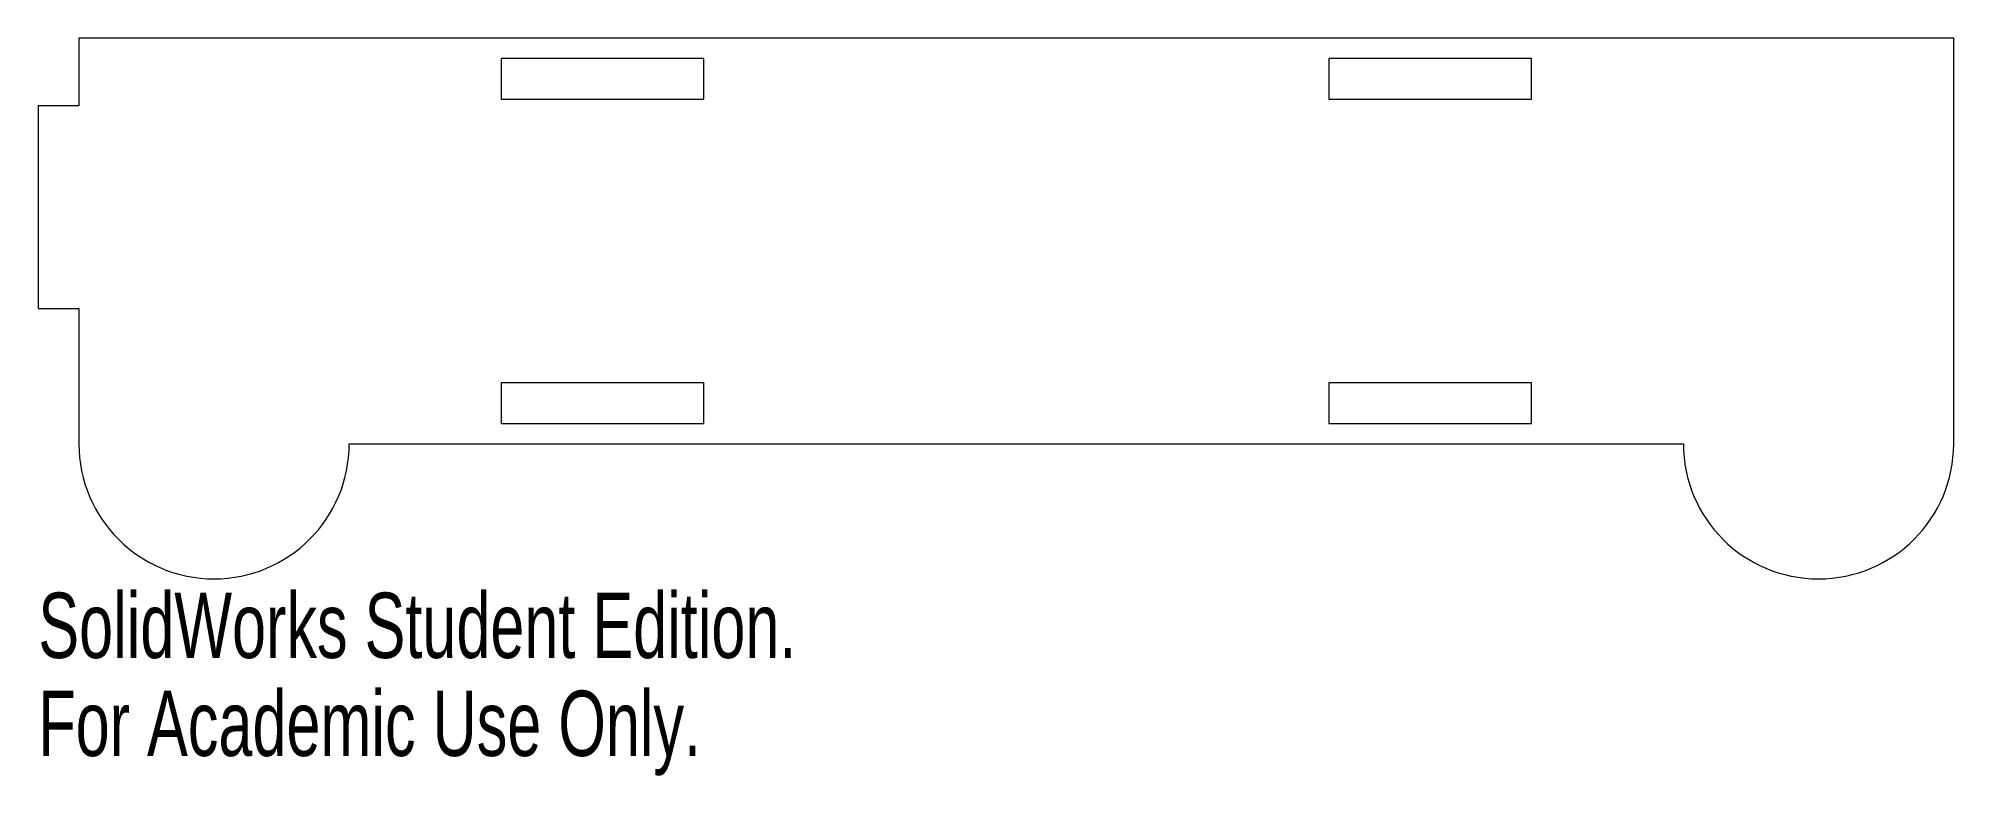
# Model space of a CAD drawing. Header units: millimetres. Extents: x -3 to 139, y -16 to 39.
import ezdxf

# ---------------------------------------------------------------- set-up
doc = ezdxf.new("R2010")
doc.units = ezdxf.units.MM
doc.styles.add('SLDTEXTSTYLE0', font='TXT', dxfattribs={"width": 0.7})

msp = doc.modelspace()

# ---------------------------------------------------------------- linework, layer by layer
at = {"color": 7, "linetype": 'Continuous', "lineweight": 15}
for p, q in [((0, 38.96), (0, 33.96)), ((138.7, 38.96), (0, 38.96)), ((138.7, 8.96), (138.7, 38.96)), ((46.24, 37.46), (31.24, 37.46)), ((31.24, 37.46), (31.24, 34.46)), ((46.24, 34.46), (46.24, 37.46)), ((107.47, 37.46), (92.47, 37.46)), ((92.47, 37.46), (92.47, 34.46)), ((107.47, 34.46), (107.47, 37.46)), ((31.24, 34.46), (46.24, 34.46)), ((92.47, 34.46), (107.47, 34.46)), ((-3, 33.96), (-3, 18.96)), ((0, 33.96), (-3, 33.96)), ((-3, 18.96), (0, 18.96)), ((0, 18.96), (0, 8.96)), ((46.24, 13.46), (31.24, 13.46)), ((31.24, 13.46), (31.24, 10.46)), ((46.24, 10.46), (46.24, 13.46)), ((107.47, 13.46), (92.47, 13.46)), ((92.47, 13.46), (92.47, 10.46)), ((107.47, 10.46), (107.47, 13.46)), ((31.24, 10.46), (46.24, 10.46)), ((92.47, 10.46), (107.47, 10.46)), ((20, 8.96), (118.7, 8.96))]:
    msp.add_line(p, q, dxfattribs=at)
for centre in [(10, 8.96), (128.7, 8.96)]:
    msp.add_arc(centre, 10, 180, 0, dxfattribs=at)

# ---------------------------------------------------------------- texts
at = {"color": 7, "linetype": 'Continuous', "char_height": 4.8336, "attachment_point": 1, "style": 'SLDTEXTSTYLE0'}
for s, insert in [('SolidWorks Student Edition.', (-3, -2.06)), ('For Academic Use Only.', (-3, -9.31))]:
    msp.add_mtext(s, dxfattribs=dict(at, insert=insert))

doc.saveas('drawing.dxf')
